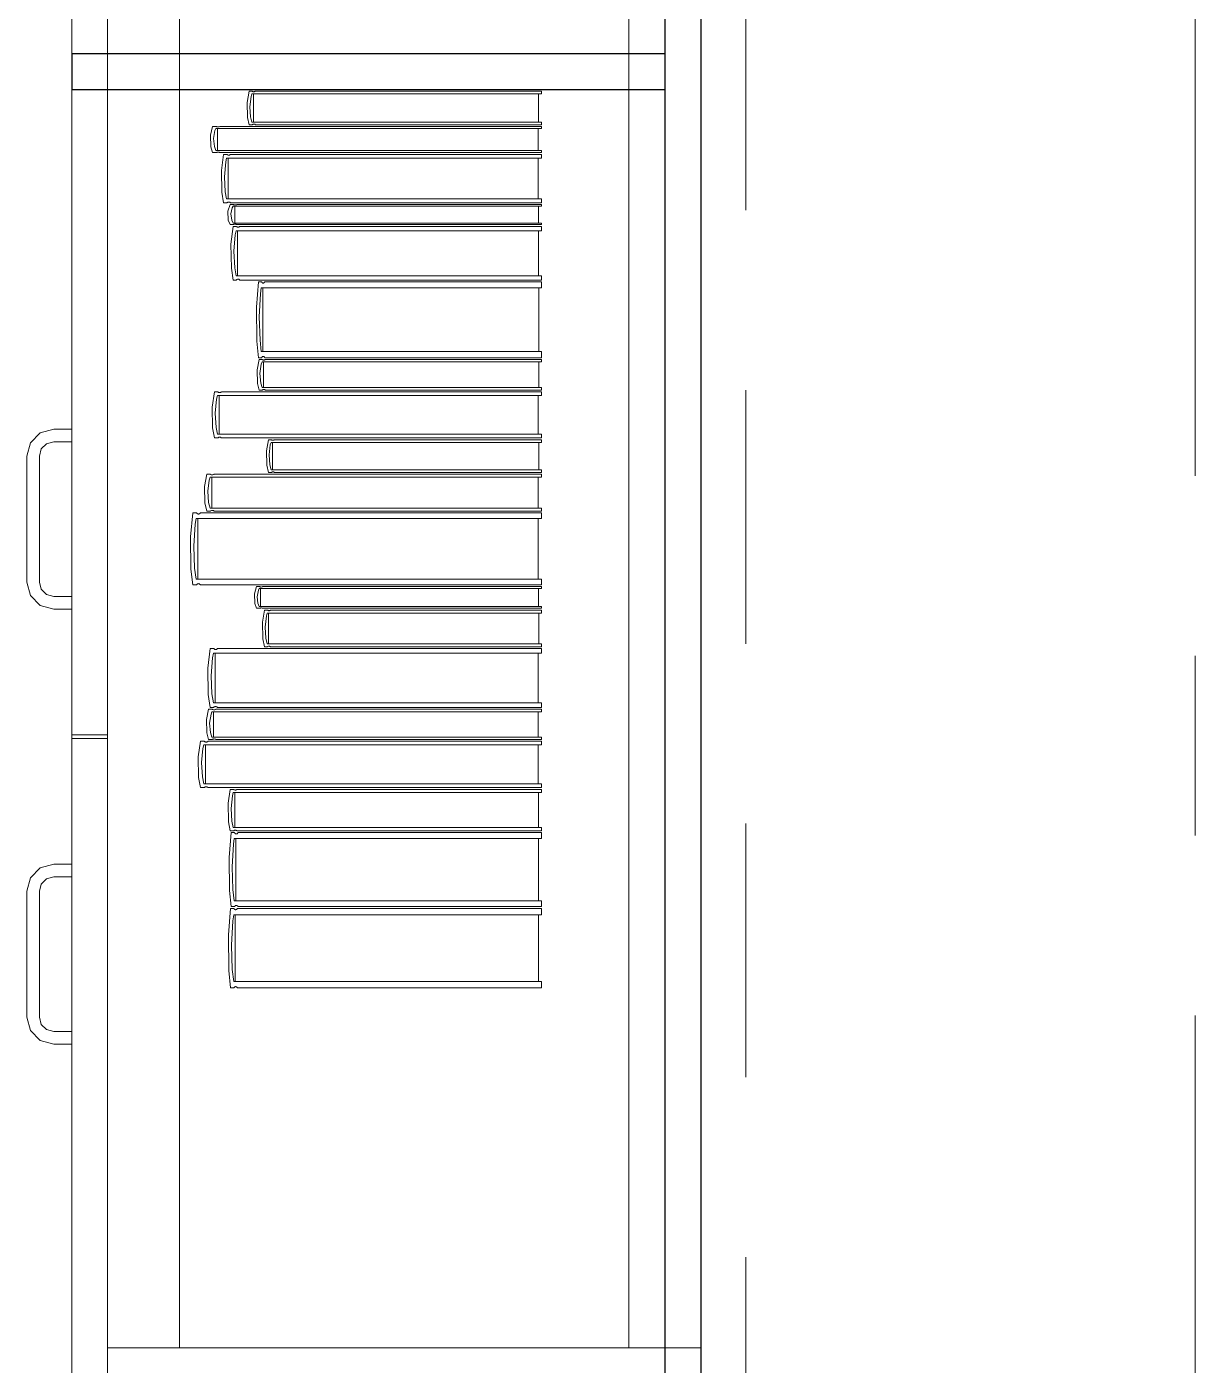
# Model space of a CAD drawing. Header units: inches. Extents: x -38 to 5698, y -33 to 92.
# Drawn here: x 129.17 to 129.82, y 37.755 to 38.5 of the extents above; entities that cross this region are included whole.
import ezdxf

# ---------------------------------------------------------------- set-up
doc = ezdxf.new("R2010")
doc.units = ezdxf.units.IN
doc.header["$MEASUREMENT"] = 0
doc.set_wipeout_variables(frame=1)
for name, pattern in [('Hidden Line', [0.195611, 0.141111, -0.0545]), ('Punto & Raya', [0.65, 0.5, -0.075, 0, -0.075]), ('Wipeout_Contour', [1, 0, -1])]:
    doc.linetypes.add(name, pattern=pattern)
for name, color, linetype in [('02 _ ARQ _ ALB _ Ejes Generales', 7, 'Continuous'), ('08 _ STR _ EXT _ 09 Vigas', 7, 'Continuous'), ('Interior - Mobiliario', 7, 'Continuous')]:
    doc.layers.add(name, color=color, linetype=linetype)

msp = doc.modelspace()

# ---------------------------------------------------------------- linework, layer by layer
at = {"layer": '02 _ ARQ _ ALB _ Ejes Generales', "color": 252, "linetype": 'Punto & Raya', "lineweight": 13}
msp.add_line((129.82, 3.05001), (129.82, 44.9), dxfattribs=at)
at = {"layer": '08 _ STR _ EXT _ 09 Vigas', "color": 251, "linetype": 'Hidden Line', "lineweight": 13}
msp.add_line((129.57, 30.2), (129.57, 39.4), dxfattribs=at)
at = {"layer": 'Interior - Mobiliario', "color": 175, "linetype": 'Continuous', "lineweight": 13}
for p, q in [((129.215, 37.745), (129.215, 39.205)), ((129.525, 39.205), (129.525, 37.745)), ((129.29277, 38.44944), (129.29257, 38.45778)), ((129.29481, 38.46109), (129.29413, 38.45538)), ((129.29366, 38.44535), (129.29277, 38.44944)), ((129.29413, 38.45538), (129.29454, 38.44964)), ((129.29454, 38.44964), (129.29529, 38.44684)), ((129.27219, 38.43951), (129.27341, 38.44435)), ((129.27341, 38.44435), (129.2754, 38.44435)), ((129.2747, 38.44209), (129.27394, 38.43764)), ((129.27524, 38.44319), (129.2747, 38.44209)), ((129.45634, 38.44319), (129.27524, 38.44319)), ((129.2754, 38.44435), (129.27555, 38.44428)), ((129.27555, 38.44428), (129.27579, 38.44419)), ((129.27579, 38.44419), (129.27605, 38.44414)), ((129.27605, 38.44414), (129.27631, 38.44411)), ((129.27616, 38.431), (129.27616, 38.44319)), ((129.27631, 38.44411), (129.27658, 38.44411)), ((129.27658, 38.44411), (129.27685, 38.44415)), ((129.27685, 38.44415), (129.2771, 38.44421)), ((129.2771, 38.44421), (129.27733, 38.4443)), ((129.27733, 38.4443), (129.27743, 38.44435)), ((129.27743, 38.44435), (129.45634, 38.44435)), ((129.29543, 38.44535), (129.29366, 38.44535)), ((129.29529, 38.44684), (129.45634, 38.44684)), ((129.29552, 38.44543), (129.29543, 38.44535)), ((129.29573, 38.44554), (129.29552, 38.44543)), ((129.29595, 38.44562), (129.29573, 38.44554)), ((129.29619, 38.44566), (129.29595, 38.44562)), ((129.29643, 38.44566), (129.29619, 38.44566)), ((129.29666, 38.44563), (129.29643, 38.44566)), ((129.29689, 38.44556), (129.29666, 38.44563)), ((129.2971, 38.44545), (129.29689, 38.44556)), ((129.29723, 38.44535), (129.2971, 38.44545)), ((129.45634, 38.44535), (129.29723, 38.44535)), ((129.45451, 38.44319), (129.45451, 38.431)), ((129.45634, 38.44684), (129.45634, 38.44535)), ((129.45634, 38.44435), (129.45634, 38.44319)), ((129.27241, 38.43302), (129.27219, 38.43951)), ((129.27394, 38.43764), (129.2744, 38.43317)), ((129.27341, 38.42983), (129.27241, 38.43302)), ((129.2754, 38.42983), (129.27341, 38.42983)), ((129.2744, 38.43317), (129.27524, 38.431)), ((129.27524, 38.431), (129.45634, 38.431)), ((129.2755, 38.42989), (129.2754, 38.42983)), ((129.27574, 38.42998), (129.2755, 38.42989)), ((129.27599, 38.43004), (129.27574, 38.42998)), ((129.27625, 38.43007), (129.27599, 38.43004)), ((129.27652, 38.43008), (129.27625, 38.43007)), ((129.27679, 38.43005), (129.27652, 38.43008)), ((129.27704, 38.42999), (129.27679, 38.43005)), ((129.27728, 38.42991), (129.27704, 38.42999)), ((129.27743, 38.42983), (129.27728, 38.42991)), ((129.45634, 38.42983), (129.27743, 38.42983)), ((129.27824, 38.41985), (129.27942, 38.42883)), ((129.27942, 38.42883), (129.28135, 38.42883)), ((129.28119, 38.42668), (129.28067, 38.42464)), ((129.45634, 38.42668), (129.28119, 38.42668)), ((129.28135, 38.42883), (129.28149, 38.42869)), ((129.28149, 38.42869), (129.28172, 38.42854)), ((129.28172, 38.42854), (129.28197, 38.42843)), ((129.28197, 38.42843), (129.28223, 38.42838)), ((129.28208, 38.40406), (129.28208, 38.42668)), ((129.28208, 38.42668), (129.45457, 38.42668)), ((129.28223, 38.42838), (129.28249, 38.42839)), ((129.28249, 38.42839), (129.28274, 38.42845)), ((129.28274, 38.42845), (129.28299, 38.42857)), ((129.28299, 38.42857), (129.28321, 38.42873)), ((129.28321, 38.42873), (129.28331, 38.42883)), ((129.28331, 38.42883), (129.45634, 38.42883)), ((129.45457, 38.42668), (129.45457, 38.40406)), ((129.45634, 38.431), (129.45634, 38.42983)), ((129.45634, 38.42883), (129.45634, 38.42668)), ((129.27846, 38.40781), (129.27824, 38.41985)), ((129.28067, 38.42464), (129.27993, 38.41638)), ((129.27993, 38.41638), (129.28038, 38.40809)), ((129.27942, 38.40191), (129.27846, 38.40781)), ((129.28038, 38.40809), (129.28119, 38.40406)), ((129.28119, 38.40406), (129.45634, 38.40406)), ((129.45457, 38.40406), (129.28208, 38.40406)), ((129.45634, 38.40406), (129.45634, 38.40191)), ((129.28135, 38.40191), (129.27942, 38.40191)), ((129.28145, 38.40201), (129.28135, 38.40191)), ((129.28167, 38.40217), (129.28145, 38.40201)), ((129.28191, 38.40229), (129.28167, 38.40217)), ((129.28217, 38.40235), (129.28191, 38.40229)), ((129.28191, 38.3972), (129.28307, 38.40091)), ((129.28213, 38.39223), (129.28191, 38.3972)), ((129.28243, 38.40236), (129.28217, 38.40235)), ((129.28269, 38.40231), (129.28243, 38.40236)), ((129.28293, 38.4022), (129.28269, 38.40231)), ((129.28316, 38.40205), (129.28293, 38.4022)), ((129.28307, 38.40091), (129.28496, 38.40091)), ((129.28331, 38.40191), (129.28316, 38.40205)), ((129.45634, 38.40191), (129.28331, 38.40191)), ((129.28429, 38.39917), (129.28357, 38.39577)), ((129.28481, 38.40002), (129.28429, 38.39917)), ((129.45634, 38.40002), (129.28481, 38.40002)), ((129.28496, 38.40091), (129.2851, 38.40085)), ((129.2851, 38.40085), (129.28532, 38.40078)), ((129.28532, 38.40078), (129.28556, 38.40074)), ((129.28556, 38.40074), (129.28582, 38.40072)), ((129.28567, 38.39068), (129.28567, 38.40002)), ((129.28582, 38.40072), (129.28607, 38.40072)), ((129.28607, 38.40072), (129.28632, 38.40075)), ((129.28632, 38.40075), (129.28656, 38.4008)), ((129.28656, 38.4008), (129.28678, 38.40086)), ((129.28678, 38.40086), (129.28688, 38.40091)), ((129.28688, 38.40091), (129.45634, 38.40091)), ((129.45461, 38.40002), (129.45461, 38.39068)), ((129.45634, 38.40091), (129.45634, 38.40002)), ((129.28307, 38.38979), (129.28213, 38.39223)), ((129.28496, 38.38979), (129.28307, 38.38979)), ((129.28357, 38.39577), (129.28401, 38.39235)), ((129.28401, 38.39235), (129.28481, 38.39068)), ((129.28481, 38.39068), (129.45634, 38.39068)), ((129.28505, 38.38983), (129.28496, 38.38979)), ((129.28527, 38.3899), (129.28505, 38.38983)), ((129.28551, 38.38995), (129.28527, 38.3899)), ((129.28576, 38.38997), (129.28551, 38.38995)), ((129.28602, 38.38998), (129.28576, 38.38997)), ((129.28627, 38.38996), (129.28602, 38.38998)), ((129.28651, 38.38991), (129.28627, 38.38996)), ((129.28673, 38.38985), (129.28651, 38.38991)), ((129.28688, 38.38979), (129.28673, 38.38985)), ((129.45634, 38.38979), (129.28688, 38.38979)), ((129.45634, 38.39068), (129.45634, 38.38979)), ((129.28359, 38.37884), (129.28475, 38.38879)), ((129.28475, 38.38879), (129.28661, 38.38879)), ((129.28595, 38.38414), (129.28524, 38.37499)), ((129.28646, 38.3864), (129.28595, 38.38414)), ((129.45634, 38.3864), (129.28646, 38.3864)), ((129.28661, 38.38879), (129.28675, 38.38863)), ((129.28675, 38.38863), (129.28697, 38.38846)), ((129.28697, 38.38846), (129.28721, 38.38835)), ((129.28721, 38.38835), (129.28746, 38.38829)), ((129.28732, 38.36134), (129.28732, 38.3864)), ((129.28746, 38.38829), (129.28772, 38.3883)), ((129.28772, 38.3883), (129.28796, 38.38837)), ((129.28796, 38.38837), (129.2882, 38.38849)), ((129.2882, 38.38849), (129.28842, 38.38868)), ((129.28842, 38.38868), (129.28851, 38.38879)), ((129.28851, 38.38879), (129.45634, 38.38879)), ((129.45463, 38.3864), (129.45463, 38.36134)), ((129.45634, 38.38879), (129.45634, 38.3864)), ((129.28381, 38.3655), (129.28359, 38.37884)), ((129.28524, 38.37499), (129.28567, 38.36581)), ((129.28475, 38.35896), (129.28381, 38.3655)), ((129.28567, 38.36581), (129.28646, 38.36134)), ((129.28646, 38.36134), (129.45634, 38.36134)), ((129.28692, 38.35925), (129.28671, 38.35907)), ((129.28716, 38.35938), (129.28692, 38.35925)), ((129.28741, 38.35945), (129.28716, 38.35938)), ((129.28766, 38.35946), (129.28741, 38.35945)), ((129.28791, 38.3594), (129.28766, 38.35946)), ((129.28815, 38.35929), (129.28791, 38.3594)), ((129.28837, 38.35912), (129.28815, 38.35929)), ((129.45634, 38.36134), (129.45634, 38.35896)), ((129.28661, 38.35896), (129.28475, 38.35896)), ((129.28671, 38.35907), (129.28661, 38.35896)), ((129.28851, 38.35896), (129.28837, 38.35912)), ((129.45634, 38.35896), (129.28851, 38.35896)), ((129.29785, 38.34389), (129.2989, 38.35796)), ((129.2989, 38.35796), (129.30062, 38.35796)), ((129.30048, 38.35458), (129.30001, 38.35138)), ((129.45634, 38.35458), (129.30048, 38.35458)), ((129.30062, 38.35796), (129.30075, 38.35773)), ((129.30075, 38.35773), (129.30095, 38.35749)), ((129.30095, 38.35749), (129.30117, 38.35733)), ((129.30117, 38.35733), (129.3014, 38.35725)), ((129.30127, 38.31914), (129.30127, 38.35458)), ((129.3014, 38.35725), (129.30163, 38.35726)), ((129.30163, 38.35726), (129.30186, 38.35736)), ((129.30186, 38.35736), (129.30207, 38.35754)), ((129.30207, 38.35754), (129.30227, 38.35779)), ((129.30227, 38.35779), (129.30236, 38.35796)), ((129.30236, 38.35796), (129.45634, 38.35796)), ((129.45477, 38.35458), (129.45477, 38.31914)), ((129.45634, 38.35796), (129.45634, 38.35458)), ((129.30001, 38.35138), (129.29936, 38.33844)), ((129.29804, 38.32502), (129.29785, 38.34389)), ((129.29936, 38.33844), (129.29976, 38.32546)), ((129.2989, 38.31576), (129.29804, 38.32502)), ((129.29976, 38.32546), (129.30048, 38.31914)), ((129.29824, 38.3091), (129.29929, 38.31476)), ((129.30062, 38.31576), (129.2989, 38.31576)), ((129.29929, 38.31476), (129.301, 38.31476)), ((129.30048, 38.31914), (129.45634, 38.31914)), ((129.3007, 38.31593), (129.30062, 38.31576)), ((129.3009, 38.31618), (129.3007, 38.31593)), ((129.30112, 38.31636), (129.3009, 38.31618)), ((129.301, 38.31476), (129.30113, 38.31467)), ((129.30135, 38.31646), (129.30112, 38.31636)), ((129.30113, 38.31467), (129.30133, 38.31458)), ((129.30133, 38.31458), (129.30155, 38.31451)), ((129.30158, 38.31647), (129.30135, 38.31646)), ((129.30155, 38.31451), (129.30178, 38.31448)), ((129.30181, 38.31639), (129.30158, 38.31647)), ((129.30203, 38.31623), (129.30181, 38.31639)), ((129.30201, 38.31448), (129.30224, 38.31452)), ((129.30223, 38.31599), (129.30203, 38.31623)), ((129.30236, 38.31576), (129.30223, 38.31599)), ((129.30224, 38.31452), (129.30245, 38.31459)), ((129.45634, 38.31576), (129.30236, 38.31576)), ((129.30245, 38.31459), (129.30265, 38.3147)), ((129.30265, 38.3147), (129.30274, 38.31476)), ((129.30274, 38.31476), (129.45634, 38.31476)), ((129.45634, 38.31914), (129.45634, 38.31576)), ((129.45634, 38.31476), (129.45634, 38.3134)), ((129.29843, 38.30151), (129.29824, 38.3091)), ((129.3004, 38.31212), (129.29974, 38.30691)), ((129.30086, 38.3134), (129.3004, 38.31212)), ((129.45634, 38.3134), (129.30086, 38.3134)), ((129.30165, 38.29914), (129.30165, 38.3134)), ((129.30178, 38.31448), (129.30201, 38.31448)), ((129.45477, 38.3134), (129.45477, 38.29914)), ((129.29929, 38.29778), (129.29843, 38.30151)), ((129.29974, 38.30691), (129.30014, 38.30168)), ((129.30014, 38.30168), (129.30086, 38.29914)), ((129.27314, 38.28823), (129.27436, 38.29678)), ((129.27436, 38.29678), (129.27634, 38.29678)), ((129.27564, 38.29278), (129.27488, 38.28492)), ((129.27618, 38.29473), (129.27564, 38.29278)), ((129.45634, 38.29473), (129.27618, 38.29473)), ((129.27634, 38.29678), (129.27649, 38.29664)), ((129.27649, 38.29664), (129.27672, 38.2965)), ((129.27672, 38.2965), (129.27697, 38.2964)), ((129.27697, 38.2964), (129.27724, 38.29635)), ((129.27709, 38.27318), (129.27709, 38.29473)), ((129.27724, 38.29635), (129.27751, 38.29636)), ((129.27751, 38.29636), (129.27777, 38.29642)), ((129.27777, 38.29642), (129.27802, 38.29653)), ((129.27802, 38.29653), (129.27825, 38.29668)), ((129.27825, 38.29668), (129.27835, 38.29678)), ((129.27835, 38.29678), (129.45634, 38.29678)), ((129.301, 38.29778), (129.29929, 38.29778)), ((129.30086, 38.29914), (129.45634, 38.29914)), ((129.30109, 38.29785), (129.301, 38.29778)), ((129.30128, 38.29795), (129.30109, 38.29785)), ((129.3015, 38.29802), (129.30128, 38.29795)), ((129.30173, 38.29806), (129.3015, 38.29802)), ((129.30196, 38.29807), (129.30173, 38.29806)), ((129.30219, 38.29803), (129.30196, 38.29807)), ((129.30241, 38.29797), (129.30219, 38.29803)), ((129.30261, 38.29787), (129.30241, 38.29797)), ((129.30274, 38.29778), (129.30261, 38.29787)), ((129.45634, 38.29778), (129.30274, 38.29778)), ((129.45452, 38.29473), (129.45452, 38.27318)), ((129.45634, 38.29914), (129.45634, 38.29778)), ((129.45634, 38.29678), (129.45634, 38.29473)), ((129.27336, 38.27675), (129.27314, 38.28823)), ((129.27488, 38.28492), (129.27534, 38.27702)), ((129.17201, 38.2685), (129.1775, 38.27399)), ((129.1775, 38.27399), (129.185, 38.276)), ((129.185, 38.276), (129.195, 38.276)), ((129.195, 38.276), (129.195, 38.269)), ((129.27436, 38.27113), (129.27336, 38.27675)), ((129.27634, 38.27113), (129.27436, 38.27113)), ((129.27534, 38.27702), (129.27618, 38.27318)), ((129.27618, 38.27318), (129.45634, 38.27318)), ((129.27644, 38.27123), (129.27634, 38.27113)), ((129.27667, 38.27138), (129.27644, 38.27123)), ((129.27692, 38.27149), (129.27667, 38.27138)), ((129.27718, 38.27155), (129.27692, 38.27149)), ((129.27745, 38.27156), (129.27718, 38.27155)), ((129.27771, 38.27151), (129.27745, 38.27156)), ((129.27797, 38.27141), (129.27771, 38.27151)), ((129.2782, 38.27127), (129.27797, 38.27141)), ((129.27835, 38.27113), (129.2782, 38.27127)), ((129.45634, 38.27113), (129.27835, 38.27113)), ((129.30337, 38.26406), (129.30439, 38.27013)), ((129.30439, 38.27013), (129.30604, 38.27013)), ((129.30604, 38.27013), (129.30617, 38.27003)), ((129.30617, 38.27003), (129.30637, 38.26993)), ((129.30637, 38.26993), (129.30658, 38.26986)), ((129.30658, 38.26986), (129.3068, 38.26982)), ((129.30702, 38.26983), (129.30724, 38.26987)), ((129.30724, 38.26987), (129.30745, 38.26995)), ((129.30745, 38.26995), (129.30764, 38.27006)), ((129.30764, 38.27006), (129.30773, 38.27013)), ((129.30773, 38.27013), (129.45634, 38.27013)), ((129.45634, 38.27318), (129.45634, 38.27113)), ((129.45634, 38.27013), (129.45634, 38.26867)), ((129.17, 38.261), (129.17201, 38.2685)), ((129.17807, 38.265), (129.177, 38.261)), ((129.181, 38.26793), (129.17807, 38.265)), ((129.185, 38.269), (129.181, 38.26793)), ((129.195, 38.269), (129.185, 38.269)), ((129.30356, 38.25593), (129.30337, 38.26406)), ((129.30546, 38.26729), (129.30483, 38.26172)), ((129.30591, 38.26867), (129.30546, 38.26729)), ((129.45634, 38.26867), (129.30591, 38.26867)), ((129.30667, 38.25339), (129.30667, 38.26867)), ((129.3068, 38.26982), (129.30702, 38.26983)), ((129.45482, 38.26867), (129.45482, 38.25339)), ((129.17, 38.191), (129.17, 38.261)), ((129.177, 38.261), (129.177, 38.191)), ((129.30439, 38.25193), (129.30356, 38.25593)), ((129.30483, 38.26172), (129.30521, 38.25612)), ((129.30521, 38.25612), (129.30591, 38.25339)), ((129.26885, 38.24412), (129.2701, 38.25093)), ((129.2701, 38.25093), (129.27213, 38.25093)), ((129.27141, 38.24775), (129.27064, 38.24148)), ((129.27197, 38.2493), (129.27141, 38.24775)), ((129.45634, 38.2493), (129.27197, 38.2493)), ((129.27213, 38.25093), (129.27228, 38.25083)), ((129.27228, 38.25083), (129.27252, 38.25071)), ((129.27252, 38.25071), (129.27278, 38.25063)), ((129.27278, 38.25063), (129.27305, 38.25059)), ((129.2729, 38.23212), (129.2729, 38.2493)), ((129.27305, 38.25059), (129.27333, 38.2506)), ((129.27333, 38.2506), (129.2736, 38.25064)), ((129.2736, 38.25064), (129.27385, 38.25073)), ((129.27385, 38.25073), (129.27409, 38.25086)), ((129.27409, 38.25086), (129.27419, 38.25093)), ((129.27419, 38.25093), (129.45634, 38.25093)), ((129.30604, 38.25193), (129.30439, 38.25193)), ((129.30591, 38.25339), (129.45634, 38.25339)), ((129.30613, 38.25201), (129.30604, 38.25193)), ((129.30632, 38.25212), (129.30613, 38.25201)), ((129.30653, 38.25219), (129.30632, 38.25212)), ((129.30675, 38.25223), (129.30653, 38.25219)), ((129.30697, 38.25224), (129.30675, 38.25223)), ((129.30719, 38.25221), (129.30697, 38.25224)), ((129.30741, 38.25214), (129.30719, 38.25221)), ((129.3076, 38.25203), (129.30741, 38.25214)), ((129.30773, 38.25193), (129.3076, 38.25203)), ((129.45634, 38.25193), (129.30773, 38.25193)), ((129.45448, 38.2493), (129.45448, 38.23212)), ((129.45634, 38.25339), (129.45634, 38.25193)), ((129.45634, 38.25093), (129.45634, 38.2493)), ((129.26909, 38.23497), (129.26885, 38.24412)), ((129.27064, 38.24148), (129.27111, 38.23518)), ((129.2701, 38.23049), (129.26909, 38.23497)), ((129.27111, 38.23518), (129.27197, 38.23212)), ((129.26103, 38.21613), (129.26233, 38.22949)), ((129.26233, 38.22949), (129.26444, 38.22949)), ((129.26427, 38.22628), (129.2637, 38.22324)), ((129.45634, 38.22628), (129.26427, 38.22628)), ((129.26444, 38.22949), (129.2646, 38.22927)), ((129.2646, 38.22927), (129.26485, 38.22904)), ((129.26485, 38.22904), (129.26512, 38.22889)), ((129.26512, 38.22889), (129.26541, 38.22882)), ((129.26524, 38.19264), (129.26524, 38.22628)), ((129.26541, 38.22882), (129.26569, 38.22883)), ((129.26569, 38.22883), (129.26597, 38.22892)), ((129.26597, 38.22892), (129.26624, 38.22909)), ((129.26624, 38.22909), (129.26648, 38.22933)), ((129.26648, 38.22933), (129.26659, 38.22949)), ((129.26659, 38.22949), (129.45634, 38.22949)), ((129.27213, 38.23049), (129.2701, 38.23049)), ((129.27197, 38.23212), (129.45634, 38.23212)), ((129.27223, 38.23056), (129.27213, 38.23049)), ((129.27247, 38.23069), (129.27223, 38.23056)), ((129.27272, 38.23078), (129.27247, 38.23069)), ((129.27299, 38.23082), (129.27272, 38.23078)), ((129.27327, 38.23083), (129.27299, 38.23082)), ((129.27354, 38.23079), (129.27327, 38.23083)), ((129.2738, 38.23071), (129.27354, 38.23079)), ((129.27404, 38.23059), (129.2738, 38.23071)), ((129.27419, 38.23049), (129.27404, 38.23059)), ((129.45634, 38.23049), (129.27419, 38.23049)), ((129.4544, 38.22628), (129.4544, 38.19264)), ((129.45634, 38.23212), (129.45634, 38.23049)), ((129.45634, 38.22949), (129.45634, 38.22628)), ((129.2637, 38.22324), (129.26289, 38.21096)), ((129.26127, 38.19822), (129.26103, 38.21613)), ((129.26289, 38.21096), (129.26338, 38.19863)), ((129.26233, 38.18943), (129.26127, 38.19822)), ((129.26338, 38.19863), (129.26427, 38.19264)), ((129.17201, 38.1835), (129.17, 38.191)), ((129.177, 38.191), (129.17807, 38.187)), ((129.26444, 38.18943), (129.26233, 38.18943)), ((129.26427, 38.19264), (129.45634, 38.19264)), ((129.26455, 38.18959), (129.26444, 38.18943)), ((129.2648, 38.18983), (129.26455, 38.18959)), ((129.26506, 38.19), (129.2648, 38.18983)), ((129.26534, 38.19009), (129.26506, 38.19)), ((129.26563, 38.1901), (129.26534, 38.19009)), ((129.26591, 38.19003), (129.26563, 38.1901)), ((129.26618, 38.18988), (129.26591, 38.19003)), ((129.26643, 38.18965), (129.26618, 38.18988)), ((129.26659, 38.18943), (129.26643, 38.18965)), ((129.45634, 38.18943), (129.26659, 38.18943)), ((129.29665, 38.18442), (129.29772, 38.18843)), ((129.29772, 38.18843), (129.29944, 38.18843)), ((129.29944, 38.18843), (129.29957, 38.18837)), ((129.29957, 38.18837), (129.29978, 38.1883)), ((129.29978, 38.1883), (129.3, 38.18825)), ((129.3, 38.18825), (129.30023, 38.18823)), ((129.30023, 38.18823), (129.30046, 38.18823)), ((129.30046, 38.18823), (129.30069, 38.18826)), ((129.30069, 38.18826), (129.30091, 38.18831)), ((129.30091, 38.18831), (129.30111, 38.18839)), ((129.30111, 38.18839), (129.3012, 38.18843)), ((129.3012, 38.18843), (129.45634, 38.18843)), ((129.45634, 38.19264), (129.45634, 38.18943)), ((129.45634, 38.18843), (129.45634, 38.18747)), ((129.1775, 38.17801), (129.17201, 38.1835)), ((129.17807, 38.187), (129.181, 38.18407)), ((129.181, 38.18407), (129.185, 38.183)), ((129.185, 38.183), (129.195, 38.183)), ((129.195, 38.183), (129.195, 38.176)), ((129.29685, 38.17903), (129.29665, 38.18442)), ((129.29883, 38.18656), (129.29817, 38.18286)), ((129.29817, 38.18286), (129.29858, 38.17916)), ((129.2993, 38.18747), (129.29883, 38.18656)), ((129.45634, 38.18747), (129.2993, 38.18747)), ((129.3001, 38.17736), (129.3001, 38.18747)), ((129.45476, 38.18747), (129.45476, 38.17736)), ((129.185, 38.176), (129.1775, 38.17801)), ((129.195, 38.176), (129.185, 38.176)), ((129.29772, 38.17639), (129.29685, 38.17903)), ((129.29944, 38.17639), (129.29772, 38.17639)), ((129.29858, 38.17916), (129.2993, 38.17736)), ((129.2993, 38.17736), (129.45634, 38.17736)), ((129.29953, 38.17644), (129.29944, 38.17639)), ((129.29973, 38.17651), (129.29953, 38.17644)), ((129.29995, 38.17656), (129.29973, 38.17651)), ((129.30018, 38.17659), (129.29995, 38.17656)), ((129.30041, 38.17659), (129.30018, 38.17659)), ((129.30064, 38.17657), (129.30041, 38.17659)), ((129.30086, 38.17653), (129.30064, 38.17657)), ((129.30107, 38.17646), (129.30086, 38.17653)), ((129.3012, 38.17639), (129.30107, 38.17646)), ((129.45634, 38.17639), (129.3012, 38.17639)), ((129.3012, 38.1686), (129.30223, 38.17539)), ((129.30223, 38.17539), (129.30391, 38.17539)), ((129.30377, 38.17376), (129.30331, 38.17222)), ((129.45634, 38.17376), (129.30377, 38.17376)), ((129.30391, 38.17539), (129.30403, 38.17528)), ((129.30403, 38.17528), (129.30423, 38.17517)), ((129.30423, 38.17517), (129.30445, 38.17509)), ((129.30445, 38.17509), (129.30467, 38.17505)), ((129.30454, 38.15664), (129.30454, 38.17376)), ((129.30467, 38.17505), (129.3049, 38.17506)), ((129.3049, 38.17506), (129.30512, 38.1751)), ((129.30512, 38.1751), (129.30533, 38.17519)), ((129.30533, 38.17519), (129.30553, 38.17531)), ((129.30553, 38.17531), (129.30561, 38.17539)), ((129.30561, 38.17539), (129.45634, 38.17539)), ((129.4548, 38.17376), (129.4548, 38.15664)), ((129.45634, 38.17736), (129.45634, 38.17639)), ((129.45634, 38.17539), (129.45634, 38.17376)), ((129.30139, 38.15948), (129.3012, 38.1686)), ((129.30331, 38.17222), (129.30267, 38.16597)), ((129.30267, 38.16597), (129.30306, 38.1597)), ((129.30223, 38.15501), (129.30139, 38.15948)), ((129.30306, 38.1597), (129.30377, 38.15664)), ((129.27077, 38.14308), (129.272, 38.15401)), ((129.272, 38.15401), (129.27401, 38.15401)), ((129.27385, 38.15139), (129.2733, 38.1489)), ((129.45634, 38.15139), (129.27385, 38.15139)), ((129.27401, 38.15401), (129.27416, 38.15384)), ((129.27416, 38.15384), (129.2744, 38.15365)), ((129.2744, 38.15365), (129.27465, 38.15353)), ((129.27465, 38.15353), (129.27492, 38.15347)), ((129.27477, 38.12384), (129.27477, 38.15139)), ((129.27492, 38.15347), (129.27519, 38.15347)), ((129.27519, 38.15347), (129.27546, 38.15355)), ((129.27546, 38.15355), (129.27571, 38.15369)), ((129.27571, 38.15369), (129.27595, 38.15389)), ((129.27595, 38.15389), (129.27605, 38.15401)), ((129.27605, 38.15401), (129.45634, 38.15401)), ((129.30391, 38.15501), (129.30223, 38.15501)), ((129.30377, 38.15664), (129.45634, 38.15664)), ((129.30399, 38.15509), (129.30391, 38.15501)), ((129.30419, 38.15522), (129.30399, 38.15509)), ((129.3044, 38.1553), (129.30419, 38.15522)), ((129.30462, 38.15535), (129.3044, 38.1553)), ((129.30485, 38.15536), (129.30462, 38.15535)), ((129.30507, 38.15532), (129.30485, 38.15536)), ((129.30529, 38.15524), (129.30507, 38.15532)), ((129.30549, 38.15512), (129.30529, 38.15524)), ((129.30561, 38.15501), (129.30549, 38.15512)), ((129.45634, 38.15501), (129.30561, 38.15501)), ((129.4545, 38.15139), (129.4545, 38.12384)), ((129.45634, 38.15664), (129.45634, 38.15501)), ((129.45634, 38.15401), (129.45634, 38.15139)), ((129.2733, 38.1489), (129.27253, 38.13885)), ((129.271, 38.12841), (129.27077, 38.14308)), ((129.27253, 38.13885), (129.273, 38.12875)), ((129.272, 38.12122), (129.271, 38.12841)), ((129.273, 38.12875), (129.27385, 38.12384)), ((129.27401, 38.12122), (129.272, 38.12122)), ((129.27385, 38.12384), (129.45634, 38.12384)), ((129.27411, 38.12134), (129.27401, 38.12122)), ((129.27434, 38.12154), (129.27411, 38.12134)), ((129.2746, 38.12168), (129.27434, 38.12154)), ((129.27486, 38.12176), (129.2746, 38.12168)), ((129.27513, 38.12176), (129.27486, 38.12176)), ((129.2754, 38.1217), (129.27513, 38.12176)), ((129.27566, 38.12158), (129.2754, 38.1217)), ((129.2759, 38.12139), (129.27566, 38.12158)), ((129.27605, 38.12122), (129.2759, 38.12139)), ((129.45634, 38.12122), (129.27605, 38.12122)), ((129.45634, 38.12384), (129.45634, 38.12122)), ((129.26994, 38.11463), (129.27119, 38.12022)), ((129.27018, 38.10713), (129.26994, 38.11463)), ((129.27119, 38.12022), (129.2732, 38.12022)), ((129.27249, 38.1176), (129.27172, 38.11246)), ((129.27304, 38.11887), (129.27249, 38.1176)), ((129.45634, 38.11887), (129.27304, 38.11887)), ((129.2732, 38.12022), (129.27335, 38.12013)), ((129.27335, 38.12013), (129.27359, 38.12003)), ((129.27359, 38.12003), (129.27385, 38.11997)), ((129.27385, 38.11997), (129.27412, 38.11994)), ((129.27397, 38.10479), (129.27397, 38.11887)), ((129.27412, 38.11994), (129.27439, 38.11994)), ((129.27439, 38.11994), (129.27466, 38.11998)), ((129.27466, 38.11998), (129.27492, 38.12005)), ((129.27492, 38.12005), (129.27515, 38.12015)), ((129.27515, 38.12015), (129.27525, 38.12022)), ((129.27525, 38.12022), (129.45634, 38.12022)), ((129.45449, 38.11887), (129.45449, 38.10479)), ((129.45634, 38.12022), (129.45634, 38.11887)), ((129.27119, 38.10345), (129.27018, 38.10713)), ((129.27172, 38.11246), (129.27219, 38.1073)), ((129.27219, 38.1073), (129.27304, 38.10479)), ((129.195, 38.106), (129.215, 38.106)), ((129.195, 37.745), (129.195, 38.104)), ((129.195, 38.104), (129.215, 38.104)), ((129.215, 37.745), (129.215, 38.104)), ((129.26537, 38.09387), (129.26665, 38.10245)), ((129.26665, 38.10245), (129.26871, 38.10245)), ((129.26854, 38.10039), (129.26798, 38.09844)), ((129.45634, 38.10039), (129.26854, 38.10039)), ((129.26871, 38.10245), (129.26886, 38.10231)), ((129.26886, 38.10231), (129.26911, 38.10217)), ((129.26911, 38.10217), (129.26937, 38.10207)), ((129.26937, 38.10207), (129.26965, 38.10202)), ((129.26949, 38.07877), (129.26949, 38.10039)), ((129.26965, 38.10202), (129.26993, 38.10203)), ((129.26993, 38.10203), (129.2702, 38.10209)), ((129.2702, 38.10209), (129.27046, 38.10219)), ((129.27046, 38.10219), (129.2707, 38.10235)), ((129.2707, 38.10235), (129.27081, 38.10245)), ((129.27081, 38.10245), (129.45634, 38.10245)), ((129.2732, 38.10345), (129.27119, 38.10345)), ((129.27304, 38.10479), (129.45634, 38.10479)), ((129.2733, 38.10352), (129.2732, 38.10345)), ((129.27354, 38.10362), (129.2733, 38.10352)), ((129.27379, 38.10369), (129.27354, 38.10362)), ((129.27406, 38.10373), (129.27379, 38.10369)), ((129.27433, 38.10373), (129.27406, 38.10373)), ((129.2746, 38.1037), (129.27433, 38.10373)), ((129.27486, 38.10364), (129.2746, 38.1037)), ((129.2751, 38.10354), (129.27486, 38.10364)), ((129.27525, 38.10345), (129.2751, 38.10354)), ((129.45634, 38.10345), (129.27525, 38.10345)), ((129.45445, 38.10039), (129.45445, 38.07877)), ((129.45634, 38.10479), (129.45634, 38.10345)), ((129.45634, 38.10245), (129.45634, 38.10039)), ((129.26561, 38.08235), (129.26537, 38.09387)), ((129.26798, 38.09844), (129.26719, 38.09055)), ((129.26719, 38.09055), (129.26767, 38.08262)), ((129.26665, 38.07671), (129.26561, 38.08235)), ((129.26871, 38.07671), (129.26665, 38.07671)), ((129.26767, 38.08262), (129.26854, 38.07877)), ((129.26854, 38.07877), (129.45634, 38.07877)), ((129.26881, 38.07681), (129.26871, 38.07671)), ((129.26905, 38.07697), (129.26881, 38.07681)), ((129.26931, 38.07707), (129.26905, 38.07697)), ((129.26959, 38.07713), (129.26931, 38.07707)), ((129.26987, 38.07714), (129.26959, 38.07713)), ((129.27014, 38.07709), (129.26987, 38.07714)), ((129.27041, 38.07699), (129.27014, 38.07709)), ((129.27065, 38.07685), (129.27041, 38.07699)), ((129.27081, 38.07671), (129.27065, 38.07685)), ((129.45634, 38.07671), (129.27081, 38.07671)), ((129.45634, 38.07877), (129.45634, 38.07671)), ((129.28198, 38.06801), (129.28314, 38.07571)), ((129.28314, 38.07571), (129.28502, 38.07571)), ((129.28436, 38.07211), (129.28363, 38.06503)), ((129.28487, 38.07386), (129.28436, 38.07211)), ((129.45634, 38.07386), (129.28487, 38.07386)), ((129.28502, 38.07571), (129.28516, 38.07559)), ((129.28516, 38.07559), (129.28539, 38.07545)), ((129.28539, 38.07545), (129.28563, 38.07537)), ((129.28563, 38.07537), (129.28588, 38.07532)), ((129.28574, 38.05446), (129.28574, 38.07386)), ((129.28588, 38.07532), (129.28614, 38.07533)), ((129.28614, 38.07533), (129.28639, 38.07538)), ((129.28639, 38.07538), (129.28662, 38.07548)), ((129.28662, 38.07548), (129.28684, 38.07562)), ((129.28684, 38.07562), (129.28694, 38.07571)), ((129.28694, 38.07571), (129.45634, 38.07571)), ((129.45461, 38.07386), (129.45461, 38.05446)), ((129.45634, 38.07571), (129.45634, 38.07386)), ((129.28219, 38.05768), (129.28198, 38.06801)), ((129.28363, 38.06503), (129.28407, 38.05792)), ((129.28314, 38.05262), (129.28219, 38.05768)), ((129.28407, 38.05792), (129.28487, 38.05446)), ((129.28487, 38.05446), (129.45634, 38.05446)), ((129.45634, 38.05446), (129.45634, 38.05262)), ((129.28257, 38.03789), (129.28373, 38.05162)), ((129.28502, 38.05262), (129.28314, 38.05262)), ((129.28373, 38.05162), (129.2856, 38.05162)), ((129.28545, 38.04832), (129.28494, 38.0452)), ((129.28512, 38.05271), (129.28502, 38.05262)), ((129.28534, 38.05285), (129.28512, 38.05271)), ((129.28557, 38.05294), (129.28534, 38.05285)), ((129.45634, 38.04832), (129.28545, 38.04832)), ((129.28582, 38.053), (129.28557, 38.05294)), ((129.2856, 38.05162), (129.28574, 38.0514)), ((129.28574, 38.0514), (129.28597, 38.05116)), ((129.28608, 38.053), (129.28582, 38.053)), ((129.28597, 38.05116), (129.28621, 38.051)), ((129.28633, 38.05296), (129.28608, 38.053)), ((129.28621, 38.051), (129.28646, 38.05093)), ((129.28632, 38.01375), (129.28632, 38.04832)), ((129.28657, 38.05287), (129.28633, 38.05296)), ((129.28646, 38.05093), (129.28671, 38.05094)), ((129.2868, 38.05274), (129.28657, 38.05287)), ((129.28671, 38.05094), (129.28696, 38.05103)), ((129.28694, 38.05262), (129.2868, 38.05274)), ((129.45634, 38.05262), (129.28694, 38.05262)), ((129.28696, 38.05103), (129.2872, 38.05121)), ((129.2872, 38.05121), (129.28742, 38.05146)), ((129.28742, 38.05146), (129.28751, 38.05162)), ((129.28751, 38.05162), (129.45634, 38.05162)), ((129.45462, 38.04832), (129.45462, 38.01375)), ((129.45634, 38.05162), (129.45634, 38.04832)), ((129.28494, 38.0452), (129.28422, 38.03258)), ((129.1775, 38.03199), (129.17201, 38.0265)), ((129.185, 38.034), (129.1775, 38.03199)), ((129.195, 38.034), (129.185, 38.034)), ((129.195, 38.027), (129.195, 38.034)), ((129.28278, 38.01949), (129.28257, 38.03789)), ((129.28422, 38.03258), (129.28466, 38.01992)), ((129.17201, 38.0265), (129.17, 38.019)), ((129.17807, 38.023), (129.181, 38.02593)), ((129.181, 38.02593), (129.185, 38.027)), ((129.185, 38.027), (129.195, 38.027)), ((129.17, 38.019), (129.17, 37.949)), ((129.177, 38.019), (129.17807, 38.023)), ((129.177, 37.949), (129.177, 38.019)), ((129.28373, 38.01046), (129.28278, 38.01949)), ((129.28466, 38.01992), (129.28545, 38.01375)), ((129.28222, 37.99472), (129.28338, 38.00946)), ((129.28338, 38.00946), (129.28526, 38.00946)), ((129.2856, 38.01046), (129.28373, 38.01046)), ((129.28526, 38.00946), (129.2854, 38.00922)), ((129.28545, 38.01375), (129.45634, 38.01375)), ((129.2857, 38.01062), (129.2856, 38.01046)), ((129.28592, 38.01087), (129.2857, 38.01062)), ((129.28615, 38.01104), (129.28592, 38.01087)), ((129.2864, 38.01114), (129.28615, 38.01104)), ((129.28666, 38.01115), (129.2864, 38.01114)), ((129.28691, 38.01107), (129.28666, 38.01115)), ((129.28715, 38.01091), (129.28691, 38.01107)), ((129.28708, 38.00929), (129.28717, 38.00946)), ((129.28737, 38.01068), (129.28715, 38.01091)), ((129.28717, 38.00946), (129.45634, 38.00946)), ((129.28751, 38.01046), (129.28737, 38.01068)), ((129.45634, 38.01046), (129.28751, 38.01046)), ((129.45634, 38.01375), (129.45634, 38.01046)), ((129.45634, 38.00946), (129.45634, 38.00592)), ((129.2846, 38.00257), (129.28387, 37.98903)), ((129.28511, 38.00592), (129.2846, 38.00257)), ((129.45634, 38.00592), (129.28511, 38.00592)), ((129.2854, 38.00922), (129.28563, 38.00897)), ((129.28563, 38.00897), (129.28587, 38.0088)), ((129.28587, 38.0088), (129.28612, 38.00872)), ((129.28597, 37.96881), (129.28597, 38.00592)), ((129.28612, 38.00872), (129.28637, 38.00873)), ((129.28637, 38.00873), (129.28662, 38.00883)), ((129.28662, 38.00883), (129.28686, 38.00902)), ((129.28686, 38.00902), (129.28708, 38.00929)), ((129.45461, 38.00592), (129.45461, 37.96881)), ((129.28243, 37.97496), (129.28222, 37.99472)), ((129.28387, 37.98903), (129.28431, 37.97543)), ((129.28338, 37.96527), (129.28243, 37.97496)), ((129.28431, 37.97543), (129.28511, 37.96881)), ((129.28526, 37.96527), (129.28338, 37.96527)), ((129.28511, 37.96881), (129.45634, 37.96881)), ((129.28536, 37.96545), (129.28526, 37.96527)), ((129.28557, 37.96571), (129.28536, 37.96545)), ((129.28581, 37.9659), (129.28557, 37.96571)), ((129.28606, 37.966), (129.28581, 37.9659)), ((129.28632, 37.96601), (129.28606, 37.966)), ((129.28657, 37.96593), (129.28632, 37.96601)), ((129.28681, 37.96576), (129.28657, 37.96593)), ((129.28703, 37.96551), (129.28681, 37.96576)), ((129.28717, 37.96527), (129.28703, 37.96551)), ((129.45634, 37.96527), (129.28717, 37.96527)), ((129.45634, 37.96881), (129.45634, 37.96527)), ((129.17, 37.949), (129.17201, 37.9415)), ((129.17807, 37.945), (129.177, 37.949)), ((129.181, 37.94207), (129.17807, 37.945)), ((129.17201, 37.9415), (129.1775, 37.93601)), ((129.1775, 37.93601), (129.185, 37.934)), ((129.185, 37.941), (129.181, 37.94207)), ((129.195, 37.941), (129.185, 37.941)), ((129.195, 37.934), (129.195, 37.941)), ((129.185, 37.934), (129.195, 37.934)), ((129.255, 37.765), (129.215, 37.765)), ((129.215, 37.725), (129.215, 37.765)), ((129.505, 37.765), (129.255, 37.765))]:
    msp.add_line(p, q, dxfattribs=at)

# ---------------------------------------------------------------- next in the draw order: wipeouts: each hides what was drawn before it
at = {"color": 254, "linetype": 'Wipeout_Contour', "lineweight": 0, "ltscale": 3367.195508}
msp.add_wipeout([(129.195, 38.465), (129.525, 38.465), (129.525, 38.485), (129.195, 38.485)], dxfattribs=at).dxf.layer = 'Interior - Mobiliario'

# ---------------------------------------------------------------- next in the draw order: linework, layer by layer
at = {"layer": 'Interior - Mobiliario', "color": 175, "linetype": 'Continuous', "lineweight": 13}
for p, q in [((129.195, 39.225), (129.195, 37.725)), ((129.195, 37.745), (129.195, 39.205)), ((129.195, 37.745), (129.195, 39.205)), ((129.215, 37.745), (129.215, 39.205)), ((129.215, 37.745), (129.215, 39.205)), ((129.215, 37.765), (129.215, 39.185)), ((129.255, 39.185), (129.255, 37.765)), ((129.505, 37.765), (129.505, 39.185)), ((129.195, 38.485), (129.195, 38.844)), ((129.215, 38.485), (129.215, 38.844)), ((129.195, 38.465), (129.195, 38.485)), ((129.195, 38.485), (129.525, 38.485)), ((129.195, 38.465), (129.195, 38.485)), ((129.195, 38.485), (129.215, 38.485)), ((129.525, 38.485), (129.525, 38.465)), ((129.525, 38.465), (129.195, 38.465)), ((129.195, 38.465), (129.195, 38.106)), ((129.195, 38.465), (129.215, 38.465)), ((129.215, 38.465), (129.215, 38.106)), ((129.29257, 38.45778), (129.29366, 38.464)), ((129.29366, 38.464), (129.29543, 38.464)), ((129.29543, 38.464), (129.29557, 38.4639)), ((129.29557, 38.4639), (129.29578, 38.46379)), ((129.29578, 38.46379), (129.296, 38.46372)), ((129.296, 38.46372), (129.29624, 38.46369)), ((129.29624, 38.46369), (129.29648, 38.46369)), ((129.29648, 38.46369), (129.29671, 38.46374)), ((129.29671, 38.46374), (129.29694, 38.46381)), ((129.29694, 38.46381), (129.29714, 38.46393)), ((129.29714, 38.46393), (129.29723, 38.464)), ((129.29723, 38.464), (129.45634, 38.464)), ((129.45634, 38.464), (129.45634, 38.46251)), ((129.29529, 38.46251), (129.29481, 38.46109)), ((129.45634, 38.46251), (129.29529, 38.46251)), ((129.2961, 38.44684), (129.2961, 38.46251)), ((129.45472, 38.46251), (129.45472, 38.44684))]:
    msp.add_line(p, q, dxfattribs=at)
at = {"layer": 'Interior - Mobiliario', "color": 175, "linetype": 'Continuous', "lineweight": 30}
for p, q in [((129.195, 38.485), (129.525, 38.485)), ((129.195, 38.485), (129.195, 38.465)), ((129.525, 38.485), (129.525, 38.465)), ((129.195, 38.465), (129.525, 38.465))]:
    msp.add_line(p, q, dxfattribs=at)

# ---------------------------------------------------------------- next in the draw order: wipeouts: each hides what was drawn before it
at = {"color": 254, "linetype": 'Wipeout_Contour', "lineweight": 0, "ltscale": 3367.895978}
msp.add_wipeout([(129.525, 37.745), (129.545, 37.745), (129.545, 39.205), (129.525, 39.205)], dxfattribs=at).dxf.layer = 'Interior - Mobiliario'

# ---------------------------------------------------------------- next in the draw order: linework, layer by layer
at = {"layer": 'Interior - Mobiliario', "color": 175, "linetype": 'Continuous', "lineweight": 13}
for p, q in [((129.545, 37.725), (129.545, 39.225)), ((129.525, 37.745), (129.525, 39.205)), ((129.525, 39.205), (129.525, 37.745)), ((129.525, 39.205), (129.525, 37.745)), ((129.525, 39.205), (129.525, 37.745)), ((129.545, 39.205), (129.545, 37.745)), ((129.545, 39.205), (129.545, 37.745)), ((129.545, 39.185), (129.545, 37.765)), ((129.195, 38.485), (129.525, 38.485)), ((129.525, 38.485), (129.525, 38.465)), ((129.525, 38.465), (129.195, 38.465)), ((129.545, 37.765), (129.505, 37.765)), ((129.545, 37.765), (129.545, 37.725))]:
    msp.add_line(p, q, dxfattribs=at)
at = {"layer": 'Interior - Mobiliario', "color": 175, "linetype": 'Continuous', "lineweight": 30}
for p, q in [((129.525, 39.205), (129.525, 37.745)), ((129.545, 39.205), (129.545, 37.745))]:
    msp.add_line(p, q, dxfattribs=at)

doc.saveas('drawing.dxf')
